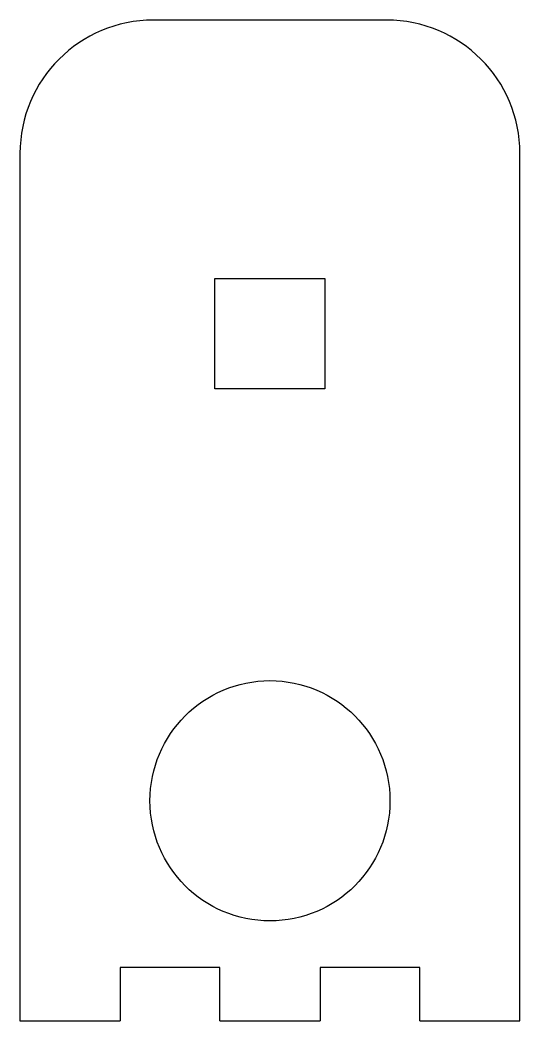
# Model space of a CAD drawing. Header units: millimetres. Extents: x 131.1 to 168.6, y 247.2 to 322.2.
import ezdxf

# ---------------------------------------------------------------- set-up
doc = ezdxf.new("R2010")
doc.units = ezdxf.units.MM
doc.layers.add('CAMERA_MOUNT', color=7, linetype='Continuous')
doc.layers.add('Default', color=7, linetype='Continuous')

# ---------------------------------------------------------------- blocks, each defined once
blk = doc.blocks.new('SE')
at = {"layer": 'CAMERA_MOUNT', "color": 7, "linetype": 'Continuous'}
for p, q in [((158.615, 322.23), (141.115, 322.23)), ((131.115, 312.23), (131.115, 247.23)), ((168.615, 247.23), (168.615, 312.23)), ((145.74, 294.605), (145.74, 302.855)), ((145.74, 302.855), (153.99, 302.855)), ((153.99, 302.855), (153.99, 294.605)), ((153.99, 294.605), (145.74, 294.605)), ((138.62, 251.23), (138.62, 247.23)), ((146.11, 251.23), (138.62, 251.23)), ((146.11, 247.23), (146.11, 251.23)), ((153.62, 251.23), (153.62, 247.23)), ((161.11, 251.23), (153.62, 251.23)), ((161.11, 247.23), (161.11, 251.23)), ((131.115, 247.23), (138.62, 247.23)), ((146.11, 247.23), (153.62, 247.23)), ((161.11, 247.23), (168.615, 247.23))]:
    blk.add_line(p, q, dxfattribs=at)
blk.add_circle((149.865, 263.73), 9, dxfattribs=at)
for centre, start, end in [((141.115, 312.23), 90, 180), ((158.615, 312.23), 0, 90)]:
    blk.add_arc(centre, 10, start, end, dxfattribs=at)

msp = doc.modelspace()

# ---------------------------------------------------------------- block references
at = {"layer": 'Default'}
msp.add_blockref('SE', (0, 0), dxfattribs=at)

doc.saveas('drawing.dxf')
